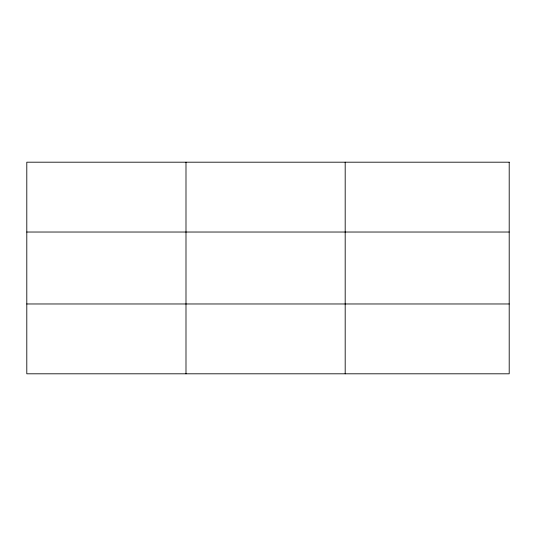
<?xml version="1.0" encoding="UTF-8"?>
<svg xmlns="http://www.w3.org/2000/svg" width="536" height="536" viewBox="0 0 536 536"><rect width="100%" height="100%" fill="white"/><g stroke="black" fill="none" stroke-linecap="round" stroke-linejoin="round"><path stroke-width="0.8" d="M185.992 373.806L185.992 162.194M345.184 373.806L345.184 162.194M26.8 232.028L509.2 232.028M26.8 303.972L509.2 303.972M509.2 162.194L509.2 373.806L26.8 373.806L26.8 162.194L509.2 162.194"/></g></svg>
